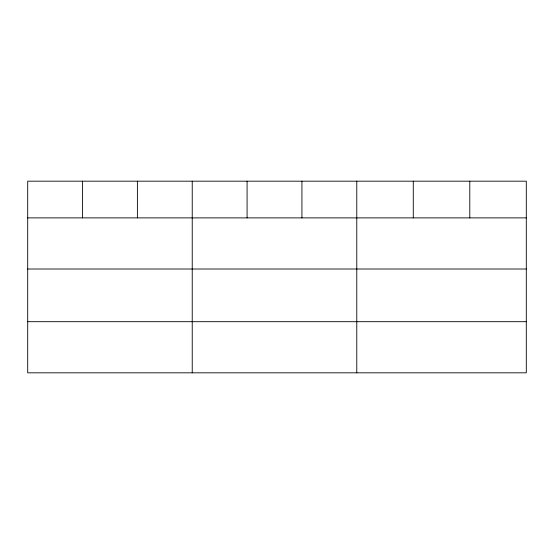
<?xml version="1.0" encoding="UTF-8"?>
<svg xmlns="http://www.w3.org/2000/svg" width="554" height="554" viewBox="0 0 554 554"><rect width="100%" height="100%" fill="white"/><g stroke="black" fill="none" stroke-linecap="round" stroke-linejoin="round"><path stroke-width="0.83" d="M526.3 269.015L526.3 181.179L27.7 181.179L27.7 372.821L526.3 372.821L526.3 269.015L27.7 269.015M27.7 217.888L526.3 217.888M27.7 321.694L526.3 321.694M469.792 181.179L469.792 217.888M413.284 181.179L413.284 217.888M356.776 181.179L356.776 372.821M301.93 181.179L301.93 217.888M247.084 181.179L247.084 217.888M192.238 181.179L192.238 372.821M137.392 181.179L137.392 217.888M82.546 181.179L82.546 217.888"/></g></svg>
